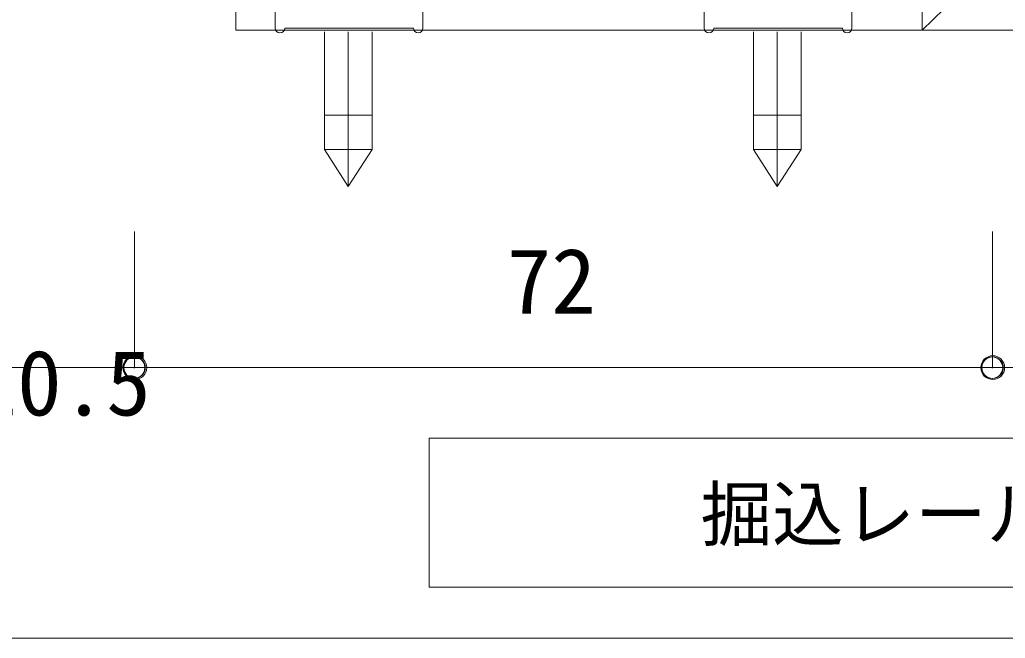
# Model space of a CAD drawing. Units: millimetres, scale not verified. Extents: x -596 to 604, y -411 to 420.
# Drawn here: x -471.7 to -389, y -15.8 to 36.2 of the extents above; entities that cross this region are included whole.
import ezdxf
from ezdxf.enums import TextEntityAlignment as Align

# ---------------------------------------------------------------- set-up
doc = ezdxf.new("R2010")
doc.units = ezdxf.units.MM
doc.header["$LTSCALE"] = 3
doc.header["$PDMODE"] = 32
doc.header["$PDSIZE"] = 1.8
doc.linetypes.add('DASHED1', pattern=[1.8, 1.2, -0.6])
doc.linetypes.add('DOUBLE_CHAIN1', pattern=[8.8, 5, -1, 0.6, -0.6, 0.6, -1])
for name, color, linetype, lineweight in [('1-0_H-SYM', 7, 'Continuous', 20), ('1-1_0', 7, 'Continuous', 20), ('2-0_18', 7, 'Continuous', 18)]:
    doc.layers.add(name, color=color, linetype=linetype, lineweight=lineweight)
doc.styles.add('ＭＳ ゴシック', font='')
doc.styles.get('ＭＳ ゴシック').set_extended_font_data('MS Gothic')

msp = doc.modelspace()

# ---------------------------------------------------------------- linework, layer by layer
at = {"layer": '1-0_H-SYM'}
msp.add_lwpolyline([(118.5, -15.75), (-580.5, -15.75), (-580.5, 405)], dxfattribs=at)
at = {"layer": '1-1_0'}
msp.add_lwpolyline([(118.5, -15.75), (-580.5, -15.75), (-580.5, 405)], dxfattribs=at)
at = {"layer": '2-0_18'}
for p, q in [((-453.574, 46.786), (-453.574, 35.317)), ((-450.272, 46.686), (-450.272, 35.486)), ((-437.872, 46.686), (-437.872, 35.486)), ((-414.272, 46.686), (-414.272, 35.486)), ((-401.872, 46.686), (-401.872, 35.486)), ((-449.339, 35.486), (-449.472, 35.486)), ((-438.77, 35.486), (-449.339, 35.486)), ((-438.77, 35.486), (-438.672, 35.486)), ((-413.339, 35.486), (-413.472, 35.486)), ((-402.77, 35.486), (-413.339, 35.486)), ((-402.77, 35.486), (-402.672, 35.486))]:
    msp.add_line(p, q, dxfattribs=at)
at = {"layer": '2-0_18', "lineweight": 20}
for p, q in [((-395.972, 35.317), (-384.172, 46.786)), ((-395.972, 46.786), (-395.972, 35.317)), ((-326.572, 35.317), (-453.574, 35.317)), ((-446.144, 28.184), (-446.144, 35.184)), ((-444.147, 35.184), (-444.147, 22.186)), ((-442.144, 25.292), (-442.144, 35.185)), ((-410.144, 28.184), (-410.144, 35.184)), ((-408.147, 35.184), (-408.147, 22.186)), ((-406.144, 25.292), (-406.144, 35.185)), ((-446.144, 28.184), (-442.144, 28.184)), ((-446.144, 28.184), (-446.144, 25.292)), ((-444.147, 28.192), (-444.147, 22.584)), ((-410.144, 28.184), (-406.144, 28.184)), ((-410.144, 28.184), (-410.144, 25.292)), ((-408.147, 28.192), (-408.147, 22.584)), ((-446.144, 25.292), (-444.147, 22.186)), ((-446.144, 25.292), (-442.144, 25.292)), ((-442.144, 25.292), (-444.144, 22.184)), ((-410.144, 25.292), (-408.147, 22.186)), ((-410.144, 25.292), (-406.144, 25.292)), ((-406.144, 25.292), (-408.144, 22.184)), ((-462.074, 18.398), (-462.074, 6.975)), ((-390.073, 18.398), (-390.073, 6.975)), ((-462.074, 6.975), (-474.112, 6.975))]:
    msp.add_line(p, q, dxfattribs=at)
at = {"layer": '2-0_18', "linetype": 'DASHED1', "lineweight": 20}
for p, q in [((-444.147, 35.185), (-444.147, 28.192)), ((-408.147, 35.185), (-408.147, 28.192)), ((-442.147, 28.192), (-442.147, 28.184)), ((-406.147, 28.192), (-406.147, 28.184)), ((-444.147, 25.192), (-444.147, 22.185)), ((-408.147, 25.192), (-408.147, 22.185)), ((-444.152, 22.192), (-444.147, 22.185)), ((-444.144, 22.184), (-444.144, 22.177)), ((-408.152, 22.192), (-408.147, 22.185)), ((-408.144, 22.184), (-408.144, 22.177))]:
    msp.add_line(p, q, dxfattribs=at)
at = {"layer": '2-0_18', "linetype": 'DOUBLE_CHAIN1'}
for p, q in [((-446.147, 28.192), (-446.144, 28.192)), ((-446.144, 28.184), (-442.144, 28.184)), ((-444.147, 28.192), (-444.147, 28.192)), ((-410.147, 28.192), (-410.144, 28.192)), ((-410.144, 28.184), (-406.144, 28.184)), ((-408.147, 28.192), (-408.147, 28.192)), ((-444.152, 22.192), (-444.147, 22.192)), ((-408.152, 22.192), (-408.147, 22.192))]:
    msp.add_line(p, q, dxfattribs=at)
at = {"layer": '2-0_18', "color": 4}
msp.add_line((-462.074, 6.975), (-318.072, 6.975), dxfattribs=at)
at = {"layer": '2-0_18', "lineweight": 20}
msp.add_lwpolyline([(-437.345, -11.458), (-337.345, -11.458), (-337.345, 1.042), (-437.345, 1.042)], close=True, dxfattribs=at)
at = {"layer": '2-0_18', "color": 4}
for centre in [(-462.055, 6.975), (-390.055, 6.975)]:
    msp.add_circle(centre, 1, dxfattribs=at)
at = {"layer": '2-0_18'}
for centre in [(-449.872, 35.486), (-438.272, 35.486), (-413.872, 35.486), (-402.272, 35.486)]:
    msp.add_arc(centre, 0.4, 180, 0, dxfattribs=at)
for p in [(-462.111, 6.975), (-462.074, 6.975), (-390.11, 6.975), (-390.073, 6.975)]:
    msp.add_point(p, dxfattribs=at)

# ---------------------------------------------------------------- texts
at = {"layer": '2-0_18', "style": 'ＭＳ ゴシック'}
for s, height, p in [('72', 5.499, (-430.846, 9.849)), ('10.5', 5.499, (-475.673, 1.311)), ('掘込レール：ＭＺ17', 4.399, (-414.573, -8.827))]:
    msp.add_text(s, height=height, dxfattribs=at).set_placement(p, align=Align.BOTTOM_LEFT)

doc.saveas('drawing.dxf')
